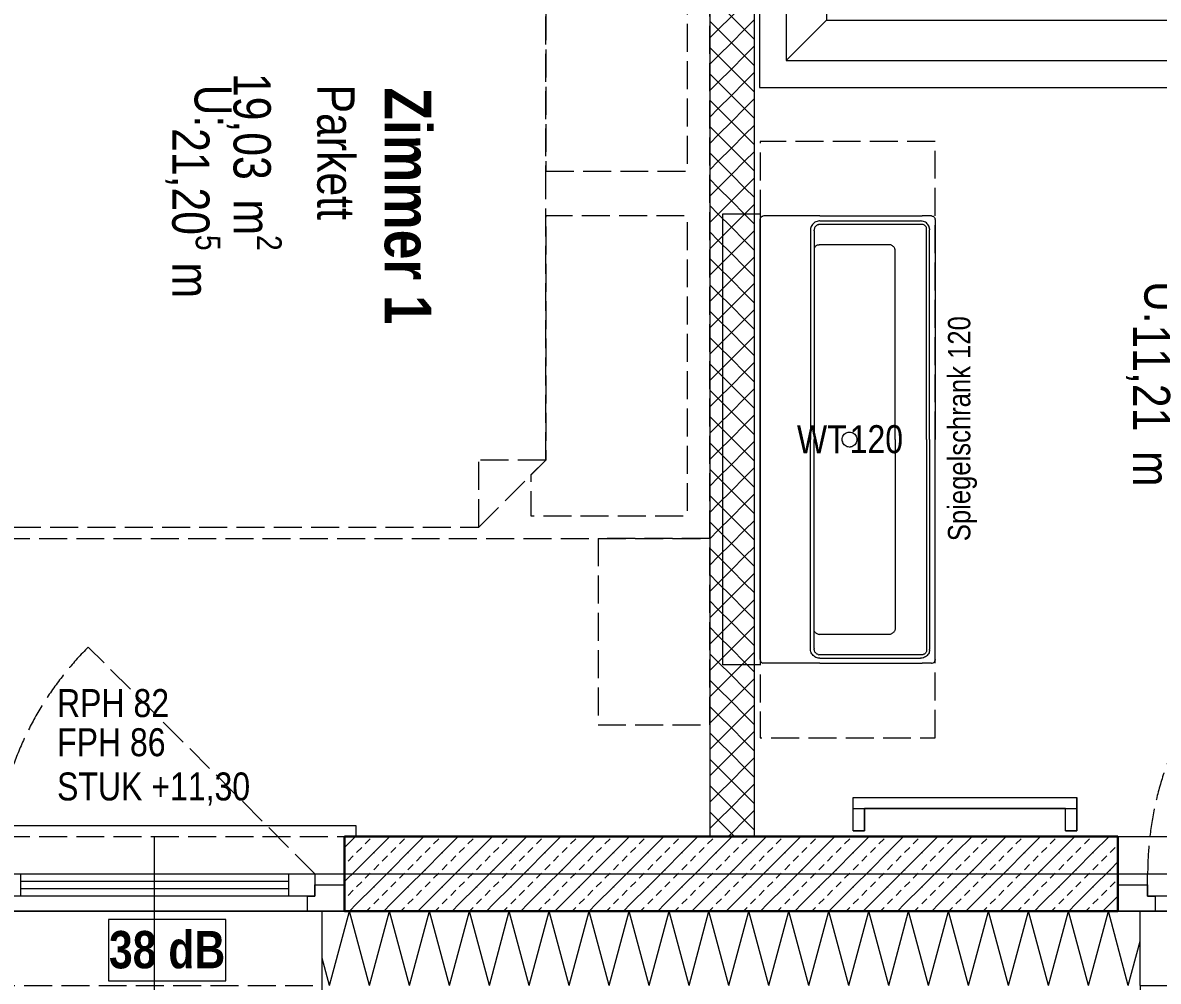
# Model space of a CAD drawing. Header units: metres. Extents: x -19025 to 34897, y -14024 to 26069.
# Drawn here: x 14432 to 17480, y -3861 to -1290 of the extents above; entities that cross this region are included whole.
import ezdxf
from ezdxf.enums import TextEntityAlignment as Align

# ---------------------------------------------------------------- set-up
doc = ezdxf.new("R2010")
doc.units = ezdxf.units.M
doc.header["$MEASUREMENT"] = 0
doc.linetypes.add('Strichlinie eng', pattern=[0.1, 0.075, -0.025])
for name, color, linetype in [('110 Wand Aussen', 7, 'Continuous'), ('11__100 Achsraster', 7, 'Continuous'), ('130 Wand Innen nichttragend', 7, 'Continuous'), ('220 Bodenaufbau', 7, 'Continuous'), ('510 Moeblierung', 7, 'Continuous'), ('540 Sanitaer Text', 7, 'Continuous'), ('540 Sanitaereinrichtung', 7, 'Continuous'), ('810 Raumstempel', 7, 'Continuous'), ('930 Beschriftung Allgemein', 7, 'Continuous'), ('936 Beschriftung PP Schallschutz', 7, 'Continuous')]:
    doc.layers.add(name, color=color, linetype=linetype)
doc.styles.add('ERSTELLTER_STIL_1', font='ARIALN.TTF')
doc.styles.add('ERSTELLTER_STIL_2', font='ARIALNB.TTF')
doc.styles.add('ERSTELLTER_STIL_4', font='arialbd.ttf')
doc.linetypes.add('Grenze Bezirk', pattern='A,0,[2,22HAUS116_412 STG1 _ 2.DG_IndexB_2026-08-161.Shx,S=0.001587,R=0,X=0,Y=0],-0.25,0', length=0.25)

# ---------------------------------------------------------------- blocks, each defined once
blk = doc.blocks.new('Zimmer 1_023_10_1', base_point=(13.1481, 2.2508))
at = {"layer": '810 Raumstempel', "color": 7, "lineweight": 13, "char_height": 0.1, "attachment_point": 1, "rotation": 270, "style": 'ERSTELLTER_STIL_1'}
for s, insert in [('\\A1;{\\pql;\\pt0,0.05;\\fArial Narrow|b0|i0|c0|p0;\\W1.000000;19,03\\fArial Narrow|b0|i0|c0|p0;\\W1.000000;\\A1{\\H.66x;\\S^  ;}\\fArial Narrow|b0|i0|c0|p0;\\W1.000000; m\\fArial Narrow|b0|i0|c0|p0;\\W1.000000;\\A1{\\H.66x;\\S2^  ;}}', (13.376, 2.8787)), ('\\A1;{\\pql;\\pt0,0.05;\\fArial Narrow|b0|i0|c0|p0;\\W1.000000;21,20\\fArial Narrow|b0|i0|c0|p0;\\W1.000000;\\A1{\\H.66x;\\S5^  ;}\\fArial Narrow|b0|i0|c0|p0;\\W1.000000; m\\fArial Narrow|b0|i0|c0|p0;\\W1.000000;\\A1{\\H.66x;\\S^  ;}}', (13.2113, 2.7307))]:
    blk.add_mtext(s, dxfattribs=dict(at, insert=insert))
at = {"layer": '810 Raumstempel', "color": 7, "lineweight": 13}
for tag, height, style, p in [('DUMMY_892', 0.1, 'ERSTELLTER_STIL_1', (13.4069, 2.8787)), ('DUMMY_891', 0.1, 'ERSTELLTER_STIL_1', (13.5716, 2.8787)), ('perimeterCode', 0.1, 'ERSTELLTER_STIL_1', (13.2422, 2.8474)), ('stFloorCovering', 0.1, 'ERSTELLTER_STIL_1', (13.5716, 2.8474)), ('ROOM_NAME', 0.125, 'ERSTELLTER_STIL_2', (13.7775, 2.84)), ('DUMMY_890', 0.125, 'ERSTELLTER_STIL_2', (13.7775, 2.2353))]:
    blk.add_attdef(tag, text='', height=height, rotation=270, dxfattribs=dict(at, style=style)).set_placement(p, align=Align.TOP_LEFT)
blk = doc.blocks.new('Bad 2_022_12_1', base_point=(16.1512, 2.2388))
at = {"layer": '810 Raumstempel', "color": 7, "lineweight": 13, "char_height": 0.1, "attachment_point": 1, "rotation": 270, "style": 'ERSTELLTER_STIL_1'}
for s, insert in [('\\A1;{\\pql;\\pt0,0.05;\\fArial Narrow|b0|i0|c0|p0;\\W1.000000;7,85\\fArial Narrow|b0|i0|c0|p0;\\W1.000000;\\A1{\\H.66x;\\S^  ;}\\fArial Narrow|b0|i0|c0|p0;\\W1.000000; m\\fArial Narrow|b0|i0|c0|p0;\\W1.000000;\\A1{\\H.66x;\\S2^  ;}}', (15.925, 2.3517)), ('\\A1;{\\pql;\\pt0,0.05;\\fArial Narrow|b0|i0|c0|p0;\\W1.000000;11,21\\fArial Narrow|b0|i0|c0|p0;\\W1.000000;\\A1{\\H.66x;\\S^  ;}\\fArial Narrow|b0|i0|c0|p0;\\W1.000000; m\\fArial Narrow|b0|i0|c0|p0;\\W1.000000;\\A1{\\H.66x;\\S^  ;}}', (15.7603, 2.2038))]:
    blk.add_mtext(s, dxfattribs=dict(at, insert=insert))
at = {"layer": '810 Raumstempel', "color": 7, "lineweight": 13}
for tag, height, style, p in [('DUMMY_892', 0.1, 'ERSTELLTER_STIL_1', (15.9559, 2.3517)), ('stFloorCovering', 0.1, 'ERSTELLTER_STIL_1', (16.1206, 2.3204)), ('DUMMY_891', 0.1, 'ERSTELLTER_STIL_1', (16.1206, 2.3517)), ('perimeterCode', 0.1, 'ERSTELLTER_STIL_1', (15.7912, 2.3204)), ('ROOM_NAME', 0.125, 'ERSTELLTER_STIL_2', (16.3265, 2.313)), ('DUMMY_890', 0.125, 'ERSTELLTER_STIL_2', (16.3265, 1.9577))]:
    blk.add_attdef(tag, text='', height=height, rotation=270, dxfattribs=dict(at, style=style)).set_placement(p, align=Align.TOP_LEFT)
blk = doc.blocks.new('Decke_2_1', base_point=(11.4309, 4.6878))
at = {"layer": '220 Bodenaufbau', "color": 7, "linetype": 'Continuous', "lineweight": 13, "flags": 128}
blk.add_lwpolyline([(14.36, 14.251), (14.36, 6.5391), (11.4309, 6.5391), (11.4309, 4.6878), (11.4309, 0.63), (23.5009, 0.63), (23.501, 3.8755), (23.4166, 3.8755), (23.4166, 12.8428), (23.4166, 13.3904), (21.7196, 13.391), (21.72, 13.026), (19.551, 13.0252), (19.551, 14.231)], dxfattribs=at)
blk = doc.blocks.new('Doppelbett 06 27[100]_1', base_point=(14.525, 2.555))
at = {"layer": '510 Moeblierung', "color": 253, "linetype": 'Strichlinie eng', "lineweight": 9, "true_color": 0x9f9f9f}
for p, q in [((14.525, 1.63), (14.525, 3.48)), ((14.085, 2.555), (14.085, 3.27)), ((14.085, 1.84), (14.085, 2.555)), ((13.905, 1.66), (14.085, 1.84)), ((13.905, 1.66), (13.905, 1.84)), ((14.085, 1.84), (13.905, 1.84)), ((12.455, 1.66), (13.905, 1.66)), ((12.425, 1.63), (14.525, 1.63)), ((14.225, 1.63), (14.225, 1.13)), ((14.525, 1.63), (14.225, 1.63)), ((14.525, 1.13), (14.525, 1.63)), ((14.225, 1.13), (14.525, 1.13))]:
    blk.add_line(p, q, dxfattribs=at)
at = {"layer": '510 Moeblierung', "color": 253, "linetype": 'Strichlinie eng', "lineweight": 9, "true_color": 0x9f9f9f, "flags": 128}
for points in [[(14.085, 2.615), (14.465, 2.615), (14.465, 3.42), (14.045, 3.42), (14.045, 3.31), (14.085, 3.27)], [(14.085, 1.84), (14.045, 1.8), (14.045, 1.69), (14.465, 1.69), (14.465, 2.495), (14.085, 2.495)]]:
    blk.add_lwpolyline(points, close=True, dxfattribs=at)
blk = doc.blocks.new('*X217')
at = {"layer": '110 Wand Aussen', "color": 7, "linetype": 'Continuous', "lineweight": 5}
for p, q in [((13.5046, 0.43), (13.5582, 0.63)), ((13.6118, 0.43), (13.5582, 0.63)), ((13.6118, 0.43), (13.6654, 0.63)), ((13.719, 0.43), (13.6654, 0.63)), ((13.719, 0.43), (13.7726, 0.63)), ((13.8262, 0.43), (13.7726, 0.63)), ((13.8262, 0.43), (13.8798, 0.63)), ((13.9334, 0.43), (13.8798, 0.63)), ((13.9334, 0.43), (13.9869, 0.63)), ((14.0405, 0.43), (13.9869, 0.63)), ((14.0405, 0.43), (14.0941, 0.63)), ((14.1477, 0.43), (14.0941, 0.63)), ((14.1477, 0.43), (14.2013, 0.63)), ((14.2549, 0.43), (14.2013, 0.63)), ((14.2549, 0.43), (14.3085, 0.63)), ((14.3621, 0.43), (14.3085, 0.63)), ((14.3621, 0.43), (14.4157, 0.63)), ((14.4693, 0.43), (14.4157, 0.63)), ((14.4693, 0.43), (14.5228, 0.63)), ((14.5764, 0.43), (14.5228, 0.63)), ((14.5764, 0.43), (14.63, 0.63)), ((14.6836, 0.43), (14.63, 0.63)), ((14.6836, 0.43), (14.7372, 0.63)), ((14.7908, 0.43), (14.7372, 0.63)), ((14.7908, 0.43), (14.8444, 0.63)), ((14.898, 0.43), (14.8444, 0.63)), ((14.898, 0.43), (14.9516, 0.63)), ((15.0052, 0.43), (14.9516, 0.63)), ((15.0052, 0.43), (15.0587, 0.63)), ((15.1123, 0.43), (15.0587, 0.63)), ((15.1123, 0.43), (15.1659, 0.63)), ((15.2195, 0.43), (15.1659, 0.63)), ((15.2195, 0.43), (15.2731, 0.63)), ((15.3267, 0.43), (15.2731, 0.63)), ((15.3267, 0.43), (15.3803, 0.63)), ((15.4339, 0.43), (15.3803, 0.63)), ((15.4339, 0.43), (15.4875, 0.63)), ((15.5411, 0.43), (15.4875, 0.63)), ((15.5411, 0.43), (15.5946, 0.63)), ((15.6482, 0.43), (15.5946, 0.63)), ((15.6482, 0.43), (15.6801, 0.5489)), ((13.5046, 0.43), (13.485, 0.5033))]:
    blk.add_line(p, q, dxfattribs=at)
blk = doc.blocks.new('Kombi-Fenster 1-Fl 27')
at = {"layer": '110 Wand Aussen', "color": 7, "linetype": 'Strichlinie eng', "lineweight": 13}
for p, q in [((0.43, 0.03), (-0.1781, 0.6381)), ((-0.51, 0.13), (0.51, 0.13)), ((-0.45, -0.27), (0.45, -0.27))]:
    blk.add_line(p, q, dxfattribs=at)
at = {"layer": '110 Wand Aussen', "color": 7, "linetype": 'Continuous', "lineweight": 13}
for p, q in [((-0.54, 0.13), (0.54, 0.13)), ((-0.51, 0), (-0.43, 0)), ((-0.43, -0.03), (-0.43, 0.03)), ((-0.43, 0.03), (-0.36, 0.03)), ((-0.43, 0), (-0.43, -0.03)), ((-0.36, 0.03), (0.36, 0.03)), ((-0.36, 0.03), (-0.36, -0.03)), ((-0.36, 0.01), (0.36, 0.01)), ((0.36, -0.03), (0.36, 0.03)), ((0.36, 0.03), (0.43, 0.03)), ((0.43, 0.03), (0.43, -0.03)), ((0.43, -0.03), (0.43, 0)), ((0.43, 0), (0.51, 0)), ((-0.43, -0.03), (-0.41, -0.03)), ((-0.36, -0.03), (-0.43, -0.03)), ((-0.41, -0.03), (-0.41, -0.07)), ((0.36, -0.01), (-0.36, -0.01)), ((0.36, -0.03), (-0.36, -0.03)), ((0.43, -0.03), (0.36, -0.03)), ((0.41, -0.07), (0.41, -0.03)), ((0.41, -0.03), (0.43, -0.03)), ((-0.41, -0.07), (-0.51, -0.07)), ((-0.45, -0.07), (-0.51, -0.07)), ((-0.45, -0.07), (-0.51, -0.07)), ((-0.45, -0.27), (-0.45, -0.07)), ((0.41, -0.07), (-0.41, -0.07)), ((0.51, -0.07), (0.41, -0.07)), ((0.45, -0.07), (0.51, -0.07)), ((0.45, -0.07), (0.51, -0.07)), ((0.45, -0.27), (0.45, -0.07)), ((-0.45, -0.27), (-0.45, -0.3)), ((0.45, -0.3), (0.45, -0.27)), ((-0.45, -0.3), (0.45, -0.3))]:
    blk.add_line(p, q, dxfattribs=at)
at = {"layer": '110 Wand Aussen', "color": 7, "linetype": 'Continuous', "lineweight": 30}
for p, q in [((-0.51, 0.13), (-0.54, 0.13)), ((-0.51, 0), (-0.51, 0.13)), ((0.51, 0), (0.51, 0.13)), ((0.51, 0.13), (0.54, 0.13)), ((-0.51, -0.07), (-0.51, 0)), ((-0.51, -0.07), (-0.51, 0)), ((0.51, -0.07), (0.51, 0)), ((0.51, -0.07), (0.51, 0))]:
    blk.add_line(p, q, dxfattribs=at)
at = {"layer": '110 Wand Aussen', "color": 7, "linetype": 'Strichlinie eng', "lineweight": 13}
blk.add_arc((0.43, 0.03), 0.86, 135, 180, dxfattribs=at)
at = {"layer": '110 Wand Aussen', "color": 7, "linetype": 'Continuous', "lineweight": 13}
for p in [(-0.54, 0.13), (0.54, 0.13)]:
    blk.add_point(p, dxfattribs=at)
blk = doc.blocks.new('Kombi-Fenster 1-Fl 27_2')
at = {"layer": '110 Wand Aussen', "color": 7, "linetype": 'Strichlinie eng', "lineweight": 13}
for p, q in [((0.43, 0.03), (-0.1781, 0.6381)), ((-0.51, 0.13), (0.51, 0.13)), ((-0.45, -0.27), (0.45, -0.27))]:
    blk.add_line(p, q, dxfattribs=at)
at = {"layer": '110 Wand Aussen', "color": 7, "linetype": 'Continuous', "lineweight": 13}
for p, q in [((-0.54, 0.13), (-0.54, 0.16)), ((-0.54, 0.16), (0.54, 0.16)), ((0.54, 0.16), (0.54, 0.13)), ((-0.51, 0), (-0.43, 0)), ((-0.43, -0.03), (-0.43, 0.03)), ((-0.43, 0.03), (-0.36, 0.03)), ((-0.43, 0), (-0.43, -0.03)), ((-0.36, 0.03), (0.36, 0.03)), ((-0.36, 0.03), (-0.36, -0.03)), ((-0.36, 0.01), (0.36, 0.01)), ((0.36, -0.03), (0.36, 0.03)), ((0.36, 0.03), (0.43, 0.03)), ((0.43, 0.03), (0.43, -0.03)), ((0.43, -0.03), (0.43, 0)), ((0.43, 0), (0.51, 0)), ((-0.43, -0.03), (-0.41, -0.03)), ((-0.36, -0.03), (-0.43, -0.03)), ((-0.41, -0.03), (-0.41, -0.07)), ((0.36, -0.01), (-0.36, -0.01)), ((0.36, -0.03), (-0.36, -0.03)), ((0.43, -0.03), (0.36, -0.03)), ((0.41, -0.07), (0.41, -0.03)), ((0.41, -0.03), (0.43, -0.03)), ((-0.41, -0.07), (-0.51, -0.07)), ((-0.45, -0.07), (-0.51, -0.07)), ((-0.45, -0.07), (-0.51, -0.07)), ((-0.45, -0.27), (-0.45, -0.07)), ((0.41, -0.07), (-0.41, -0.07)), ((0.51, -0.07), (0.41, -0.07)), ((0.45, -0.07), (0.51, -0.07)), ((0.45, -0.07), (0.51, -0.07)), ((0.45, -0.27), (0.45, -0.07)), ((-0.45, -0.27), (-0.45, -0.3)), ((0.45, -0.3), (0.45, -0.27)), ((-0.45, -0.3), (0.45, -0.3))]:
    blk.add_line(p, q, dxfattribs=at)
at = {"layer": '110 Wand Aussen', "color": 7, "linetype": 'Continuous', "lineweight": 30}
for p, q in [((-0.51, 0.13), (-0.54, 0.13)), ((-0.51, 0), (-0.51, 0.13)), ((0.51, 0), (0.51, 0.13)), ((0.51, 0.13), (0.54, 0.13)), ((-0.51, -0.07), (-0.51, 0)), ((-0.51, -0.07), (-0.51, 0)), ((0.51, -0.07), (0.51, 0)), ((0.51, -0.07), (0.51, 0))]:
    blk.add_line(p, q, dxfattribs=at)
at = {"layer": '110 Wand Aussen', "color": 7, "linetype": 'Strichlinie eng', "lineweight": 13}
blk.add_arc((0.43, 0.03), 0.86, 135, 180, dxfattribs=at)
blk = doc.blocks.new('F Marker 21_4')
at = {"layer": '110 Wand Aussen', "color": 7, "linetype": 'Continuous', "lineweight": 13}
blk.add_line((0, -0.95), (0, 0), dxfattribs=at)
at = {"layer": '110 Wand Aussen', "color": 7, "lineweight": 13, "style": 'ERSTELLTER_STIL_1'}
for tag, rotation, p in [('AC_SillPrefix', 360, (-0.2618, 0.298)), ('AC_SillPrefix_FPH', 360, (-0.2618, 0.193)), ('AC_SillPrefix_STUK', 360, (-0.2618, 0.0743)), ('gs_width_select_pref_50_1', 270, (-0.13, -0.577)), ('gs_width_select_pref_50_0', 270, (0.0029, -0.577))]:
    blk.add_attdef(tag, text='', height=0.075, rotation=rotation, dxfattribs=at).set_placement(p, align=Align.BOTTOM_LEFT)
blk = doc.blocks.new('Wand_9_1', base_point=(11.16, 0.43))
at = {"layer": '110 Wand Aussen', "linetype": 'Continuous', "lineweight": 0, "true_color": 0x000000}
h = blk.add_hatch(dxfattribs=at)
h.set_pattern_fill('BETON__BEWEHRT_SN46_0001', color=18, style=0, pattern_type=2)
h.set_pattern_definition([(45, (0, 0), (-0.04596194, 0.04596194), [0.0195, -0.013]), (45, (-0.02298, 0.02298), (-0.04596194, 0.04596194), [0.065, 0])])
h.paths.add_polyline_path([(15.6201, 0.83), (13.545, 0.83), (13.545, 0.7), (13.545, 0.63), (15.6201, 0.63), (15.6201, 0.7)])
at = {"layer": '110 Wand Aussen', "color": 7, "linetype": 'Continuous', "lineweight": 30}
for p, q in [((13.545, 0.83), (13.575, 0.83)), ((13.545, 0.7), (13.545, 0.83)), ((15.6201, 0.83), (15.5901, 0.83)), ((15.6201, 0.7), (15.6201, 0.83)), ((13.545, 0.63), (13.545, 0.7)), ((15.6201, 0.63), (15.6201, 0.7)), ((13.545, 0.63), (15.6201, 0.63))]:
    blk.add_line(p, q, dxfattribs=at)
at = {"layer": '110 Wand Aussen', "color": 7, "linetype": 'Continuous', "lineweight": 13}
for p, q in [((13.485, 0.43), (13.485, 0.63)), ((13.485, 0.63), (13.545, 0.63)), ((15.6801, 0.63), (15.6201, 0.63)), ((15.6801, 0.43), (15.6801, 0.63))]:
    blk.add_line(p, q, dxfattribs=at)
at = {"layer": '110 Wand Aussen', "color": 7, "linetype": 'Continuous', "lineweight": 30, "flags": 128}
blk.add_lwpolyline([(15.6201, 0.83), (13.545, 0.83)], dxfattribs=at)
at = {"layer": '110 Wand Aussen', "color": 7, "linetype": 'Continuous', "lineweight": 13}
for name, p in [('Kombi-Fenster 1-Fl 27_2', (13.035, 0.7)), ('Kombi-Fenster 1-Fl 27', (16.1301, 0.7))]:
    blk.add_blockref(name, p, dxfattribs=at)
at = {"layer": '110 Wand Aussen', "color": 7, "lineweight": 13}
ref = blk.add_blockref('F Marker 21_4', (13.035, 0.83), dxfattribs=at)
ref.add_attrib('gs_width_select_pref_50', 'AL90', dxfattribs={"color": 7, "lineweight": 13, "height": 0.075, "rotation": 270, "style": 'ERSTELLTER_STIL_1'}).set_placement((13.038, 0.253), align=Align.BOTTOM_LEFT)
ref.add_attrib('gs_width_select_pref_50_1', 'AL136', dxfattribs={"color": 7, "lineweight": 13, "height": 0.075, "rotation": 270, "style": 'ERSTELLTER_STIL_1'}).set_placement((12.905, 0.253), align=Align.BOTTOM_LEFT)
ref.add_attrib('AC_SillPrefix', 'RPH 82', dxfattribs={"color": 7, "lineweight": 13, "height": 0.075, "rotation": 360, "style": 'ERSTELLTER_STIL_1'}).set_placement((12.7732, 1.128), align=Align.BOTTOM_LEFT)
ref.add_attrib('AC_SillPrefix_FPH', 'FPH 86', dxfattribs={"color": 7, "lineweight": 13, "height": 0.075, "rotation": 360, "style": 'ERSTELLTER_STIL_1'}).set_placement((12.7732, 1.023), align=Align.BOTTOM_LEFT)
ref.add_attrib('AC_SillPrefix_STUK', 'STUK +11,30', dxfattribs={"color": 7, "lineweight": 13, "height": 0.075, "rotation": 360, "style": 'ERSTELLTER_STIL_1'}).set_placement((12.7732, 0.9043), align=Align.BOTTOM_LEFT)
at = {"layer": '110 Wand Aussen', "color": 7, "lineweight": 30}
blk.add_blockref('*X217', (0, 0), dxfattribs=at)
blk = doc.blocks.new('Wand_94_1', base_point=(14.645, 3.895))
at = {"layer": '130 Wand Innen nichttragend', "linetype": 'Continuous', "lineweight": 13, "true_color": 0xa7a7a7}
h = blk.add_hatch(dxfattribs=at)
h.set_pattern_fill('GIPSKARTONWAND_0001', color=253, style=0, pattern_type=2)
h.set_pattern_definition([(135.00046, (0, 0), (0.03535505, 0.03535562), [0.05, 0]), (225.00046, (0, 0), (-0.03535562, 0.03535505), [0.05, 0])])
h.paths.add_polyline_path([(14.525, 3.79), (14.525, 0.83), (14.645, 0.83), (14.645, 3.79)])
at = {"layer": '130 Wand Innen nichttragend', "color": 7, "linetype": 'Continuous', "lineweight": 13, "flags": 128}
for points in [[(14.525, 3.895), (14.525, 0.83)], [(14.645, 0.83), (14.645, 3.79)], [(14.645, 0.83), (14.525, 0.83)]]:
    blk.add_lwpolyline(points, dxfattribs=at)
blk = doc.blocks.new('Anrichte 01 27[130]_1', base_point=(15.1299, 1.095))
at = {"layer": '510 Moeblierung', "color": 253, "linetype": 'Strichlinie eng', "lineweight": 9, "true_color": 0x9f9f9f, "flags": 128}
blk.add_lwpolyline([(15.1299, 1.095), (15.1299, 2.695), (14.6599, 2.695), (14.6599, 1.095)], close=True, dxfattribs=at)
blk = doc.blocks.new('Heizkörper 3 27_2')
at = {"layer": '540 Sanitaereinrichtung', "color": 7, "linetype": 'Continuous', "lineweight": 13}
for p, q in [((0, 0.09), (0, 0)), ((0, 0.09), (0.03, 0.09)), ((0.03, 0.09), (0.03, 0.03)), ((0.57, 0.09), (0.57, 0.03)), ((0.57, 0.09), (0.6, 0.09)), ((0.6, 0.09), (0.6, 0)), ((0, 0.03), (0.6, 0.03)), ((0, 0), (0.6, 0))]:
    blk.add_line(p, q, dxfattribs=at)
at = {"layer": '540 Sanitaereinrichtung', "color": 7, "linetype": 'Continuous', "lineweight": 13, "flags": 128}
blk.add_lwpolyline([(0, 0.09), (0, 0), (0.6, 0), (0.6, 0.09), (0.57, 0.09), (0.57, 0.03), (0.03, 0.03), (0.03, 0.09)], close=True, dxfattribs=at)
blk = doc.blocks.new('Villeroy_Boch-Memento_Washbasin-3D_4')
at = {"layer": '540 Sanitaereinrichtung', "color": 7, "linetype": 'Continuous', "lineweight": 13}
for p, q in [((-0.0004, 1.1889), (-0.0002, 1.1912)), ((-0.0004, 1.1889), (-0.0004, 0.5989)), ((-0.0003, 0.5989), (-0.0004, 1.1889)), ((-0.0002, 1.1912), (0.0006, 1.1933)), ((0.0006, 1.1933), (0.0018, 1.1952)), ((0.0018, 1.1952), (0.0033, 1.1968)), ((0.0033, 1.1968), (0.0052, 1.1979)), ((0.0052, 1.1979), (0.0074, 1.1987)), ((0.0096, 1.1989), (0.0074, 1.1987)), ((0.1596, 1.1989), (0.0096, 1.1989)), ((0.1596, 1.1989), (0.4346, 1.1989)), ((0.4596, 1.1989), (0.4346, 1.1989)), ((0.4596, 1.1989), (0.4618, 1.1987)), ((0.4618, 1.1987), (0.4639, 1.1979)), ((0.4639, 1.1979), (0.4658, 1.1968)), ((0.4658, 1.1968), (0.4674, 1.1952)), ((0.4674, 1.1952), (0.4686, 1.1933)), ((0.4686, 1.1933), (0.4693, 1.1912)), ((0.4696, 1.1889), (0.4693, 1.1912)), ((0.4696, 1.1889), (0.4696, 1.1639)), ((0.1347, 1.1623), (0.1346, 1.1593)), ((0.1346, 1.1593), (0.1346, 0.5989)), ((0.1352, 1.1653), (0.1347, 1.1623)), ((0.1361, 1.1682), (0.1352, 1.1653)), ((0.1372, 1.1709), (0.1361, 1.1682)), ((0.1386, 1.1735), (0.1372, 1.1709)), ((0.1403, 1.1759), (0.1386, 1.1735)), ((0.1423, 1.1781), (0.1403, 1.1759)), ((0.1445, 1.1801), (0.1423, 1.1781)), ((0.147, 1.1818), (0.1445, 1.1801)), ((0.1446, 1.1593), (0.1447, 1.1612)), ((0.1446, 1.1593), (0.1446, 0.5989)), ((0.145, 1.1631), (0.1447, 1.1612)), ((0.1454, 1.1649), (0.145, 1.1631)), ((0.1461, 1.1667), (0.1454, 1.1649)), ((0.1469, 1.1684), (0.1461, 1.1667)), ((0.1478, 1.1699), (0.1469, 1.1684)), ((0.1497, 1.1832), (0.147, 1.1818)), ((0.149, 1.1714), (0.1478, 1.1699)), ((0.1503, 1.1727), (0.149, 1.1714)), ((0.1525, 1.1843), (0.1497, 1.1832)), ((0.1514, 1.1736), (0.1503, 1.1727)), ((0.1526, 1.1743), (0.1514, 1.1736)), ((0.156, 1.1851), (0.1525, 1.1843)), ((0.1539, 1.175), (0.1526, 1.1743)), ((0.1552, 1.1755), (0.1539, 1.175)), ((0.1552, 1.1755), (0.1573, 1.1761)), ((0.1595, 1.1853), (0.156, 1.1851)), ((0.1596, 1.1763), (0.1573, 1.1761)), ((0.1596, 1.1853), (0.1595, 1.1853)), ((0.1596, 1.1853), (0.4306, 1.1853)), ((0.4306, 1.1763), (0.1596, 1.1763)), ((0.4326, 1.1853), (0.4306, 1.1853)), ((0.4333, 1.1764), (0.4306, 1.1763)), ((0.4346, 1.185), (0.4326, 1.1853)), ((0.4343, 1.1764), (0.4333, 1.1764)), ((0.4361, 1.1761), (0.4343, 1.1764)), ((0.4379, 1.1843), (0.4346, 1.185)), ((0.4378, 1.1757), (0.4361, 1.1761)), ((0.4392, 1.1751), (0.4378, 1.1757)), ((0.4411, 1.1831), (0.4379, 1.1843)), ((0.4405, 1.1744), (0.4392, 1.1751)), ((0.4417, 1.1736), (0.4405, 1.1744)), ((0.4438, 1.1817), (0.4411, 1.1831)), ((0.4428, 1.1727), (0.4417, 1.1736)), ((0.4438, 1.1716), (0.4428, 1.1727)), ((0.4462, 1.1801), (0.4438, 1.1817)), ((0.4446, 1.1705), (0.4438, 1.1716)), ((0.4454, 1.1692), (0.4446, 1.1705)), ((0.4459, 1.1679), (0.4454, 1.1692)), ((0.4463, 1.1665), (0.4459, 1.1679)), ((0.4484, 1.1781), (0.4462, 1.1801)), ((0.4466, 1.165), (0.4463, 1.1665)), ((0.4467, 1.1633), (0.4466, 1.165)), ((0.4466, 1.1619), (0.4467, 1.1633)), ((0.4466, 0.5989), (0.4466, 1.1619)), ((0.4502, 1.1759), (0.4484, 1.1781)), ((0.4518, 1.1734), (0.4502, 1.1759)), ((0.4531, 1.1708), (0.4518, 1.1734)), ((0.4539, 1.1686), (0.4531, 1.1708)), ((0.4544, 1.1663), (0.4539, 1.1686)), ((0.4547, 1.1639), (0.4544, 1.1663)), ((0.4547, 1.1639), (0.4548, 1.1619)), ((0.4548, 0.5989), (0.4548, 1.1619)), ((0.4696, 1.1639), (0.4696, 0.5989)), ((0.1447, 1.1098), (0.1446, 1.1086)), ((0.1449, 1.1111), (0.1447, 1.1098)), ((0.1452, 1.1123), (0.1449, 1.1111)), ((0.1458, 1.1135), (0.1452, 1.1123)), ((0.1466, 1.115), (0.1458, 1.1135)), ((0.1476, 1.1163), (0.1466, 1.115)), ((0.1488, 1.1175), (0.1476, 1.1163)), ((0.1501, 1.1186), (0.1488, 1.1175)), ((0.1515, 1.1195), (0.1501, 1.1186)), ((0.1529, 1.1202), (0.1515, 1.1195)), ((0.1544, 1.1208), (0.1529, 1.1202)), ((0.156, 1.1212), (0.1544, 1.1208)), ((0.156, 1.1212), (0.1578, 1.1215)), ((0.1596, 1.1216), (0.1578, 1.1215)), ((0.3486, 1.1216), (0.1596, 1.1216)), ((0.3505, 1.1211), (0.3486, 1.1216)), ((0.3524, 1.1203), (0.3505, 1.1211)), ((0.3537, 1.1196), (0.3524, 1.1203)), ((0.3549, 1.1188), (0.3537, 1.1196)), ((0.3561, 1.1179), (0.3549, 1.1188)), ((0.3572, 1.1168), (0.3561, 1.1179)), ((0.3583, 1.1156), (0.3572, 1.1168)), ((0.3593, 1.1143), (0.3583, 1.1156)), ((0.3602, 1.1129), (0.3593, 1.1143)), ((0.3609, 1.1115), (0.3602, 1.1129)), ((0.3615, 1.1102), (0.3609, 1.1115)), ((0.362, 1.1088), (0.3615, 1.1102)), ((0.3623, 1.1074), (0.362, 1.1088)), ((0.3625, 1.1061), (0.3623, 1.1074)), ((0.3626, 1.1059), (0.3625, 1.1061)), ((0.3626, 0.5989), (0.3626, 1.1059)), ((0.2234, 0.6107), (0.2218, 0.608)), ((0.2254, 0.6131), (0.2234, 0.6107)), ((0.2278, 0.6151), (0.2254, 0.6131)), ((0.2305, 0.6168), (0.2278, 0.6151)), ((0.2334, 0.618), (0.2305, 0.6168)), ((0.2365, 0.6187), (0.2334, 0.618)), ((0.2396, 0.6189), (0.2365, 0.6187)), ((0.2396, 0.6189), (0.2427, 0.6187)), ((0.2458, 0.618), (0.2427, 0.6187)), ((0.2487, 0.6168), (0.2458, 0.618)), ((0.2513, 0.6151), (0.2487, 0.6168)), ((0.2537, 0.6131), (0.2513, 0.6151)), ((0.2558, 0.6107), (0.2537, 0.6131)), ((0.2574, 0.608), (0.2558, 0.6107)), ((-0.0004, 0.0089), (-0.0004, 0.5989)), ((-0.0003, 0.5989), (-0.0004, 0.0089)), ((0.1346, 0.0385), (0.1346, 0.5989)), ((0.1446, 0.0385), (0.1446, 0.5989)), ((0.2198, 0.6021), (0.2196, 0.5989)), ((0.2196, 0.5989), (0.2198, 0.5958)), ((0.2198, 0.6021), (0.2206, 0.6051)), ((0.2198, 0.5958), (0.2206, 0.5928)), ((0.2218, 0.608), (0.2206, 0.6051)), ((0.2206, 0.5928), (0.2218, 0.5899)), ((0.2218, 0.5899), (0.2234, 0.5872)), ((0.2234, 0.5872), (0.2254, 0.5848)), ((0.2254, 0.5848), (0.2278, 0.5828)), ((0.2278, 0.5828), (0.2305, 0.5811)), ((0.2305, 0.5811), (0.2334, 0.5799)), ((0.2334, 0.5799), (0.2365, 0.5792)), ((0.2365, 0.5792), (0.2396, 0.5789)), ((0.2396, 0.5789), (0.2427, 0.5792)), ((0.2427, 0.5792), (0.2458, 0.5799)), ((0.2458, 0.5799), (0.2487, 0.5811)), ((0.2487, 0.5811), (0.2513, 0.5828)), ((0.2513, 0.5828), (0.2537, 0.5848)), ((0.2537, 0.5848), (0.2558, 0.5872)), ((0.2558, 0.5872), (0.2574, 0.5899)), ((0.2586, 0.6051), (0.2574, 0.608)), ((0.2574, 0.5899), (0.2586, 0.5928)), ((0.2593, 0.6021), (0.2586, 0.6051)), ((0.2586, 0.5928), (0.2593, 0.5958)), ((0.2596, 0.5989), (0.2593, 0.6021)), ((0.2593, 0.5958), (0.2596, 0.5989)), ((0.3626, 0.5989), (0.3626, 0.0919)), ((0.4466, 0.5989), (0.4466, 0.0359)), ((0.4548, 0.5989), (0.4548, 0.0359)), ((0.4696, 0.0339), (0.4696, 0.5989)), ((0.3625, 0.0918), (0.3623, 0.0904)), ((0.3626, 0.0919), (0.3625, 0.0918)), ((0.1447, 0.088), (0.1446, 0.0893)), ((0.1449, 0.0868), (0.1447, 0.088)), ((0.1452, 0.0855), (0.1449, 0.0868)), ((0.1458, 0.0843), (0.1452, 0.0855)), ((0.1466, 0.0829), (0.1458, 0.0843)), ((0.1476, 0.0816), (0.1466, 0.0829)), ((0.1488, 0.0803), (0.1476, 0.0816)), ((0.1501, 0.0792), (0.1488, 0.0803)), ((0.1515, 0.0784), (0.1501, 0.0792)), ((0.1529, 0.0776), (0.1515, 0.0784)), ((0.1544, 0.0771), (0.1529, 0.0776)), ((0.156, 0.0766), (0.1544, 0.0771)), ((0.156, 0.0766), (0.1578, 0.0764)), ((0.1596, 0.0763), (0.1578, 0.0764)), ((0.3486, 0.0763), (0.1596, 0.0763)), ((0.3505, 0.0768), (0.3486, 0.0763)), ((0.3524, 0.0776), (0.3505, 0.0768)), ((0.3537, 0.0783), (0.3524, 0.0776)), ((0.3549, 0.0791), (0.3537, 0.0783)), ((0.3561, 0.08), (0.3549, 0.0791)), ((0.3572, 0.081), (0.3561, 0.08)), ((0.3583, 0.0822), (0.3572, 0.081)), ((0.3593, 0.0835), (0.3583, 0.0822)), ((0.3602, 0.0849), (0.3593, 0.0835)), ((0.3609, 0.0864), (0.3602, 0.0849)), ((0.3615, 0.0877), (0.3609, 0.0864)), ((0.362, 0.0891), (0.3615, 0.0877)), ((0.3623, 0.0904), (0.362, 0.0891)), ((0.1347, 0.0355), (0.1346, 0.0385)), ((0.1352, 0.0326), (0.1347, 0.0355)), ((0.1361, 0.0297), (0.1352, 0.0326)), ((0.1446, 0.0385), (0.1447, 0.0367)), ((0.145, 0.0348), (0.1447, 0.0367)), ((0.1454, 0.0329), (0.145, 0.0348)), ((0.1461, 0.0312), (0.1454, 0.0329)), ((0.1469, 0.0295), (0.1461, 0.0312)), ((0.4463, 0.0314), (0.4459, 0.03)), ((0.4466, 0.0329), (0.4463, 0.0314)), ((0.4466, 0.0359), (0.4467, 0.0346)), ((0.4467, 0.0346), (0.4466, 0.0329)), ((0.4544, 0.0316), (0.4539, 0.0293)), ((0.4547, 0.0339), (0.4544, 0.0316)), ((0.4547, 0.0339), (0.4548, 0.0359)), ((0.4696, 0.0089), (0.4696, 0.0339)), ((-0.0004, 0.0089), (-0.0002, 0.0067)), ((-0.0002, 0.0067), (0.0006, 0.0046)), ((0.0006, 0.0046), (0.0018, 0.0027)), ((0.0018, 0.0027), (0.0033, 0.0011)), ((0.0033, 0.0011), (0.0052, -0.0001)), ((0.1372, 0.0269), (0.1361, 0.0297)), ((0.1386, 0.0243), (0.1372, 0.0269)), ((0.1403, 0.0219), (0.1386, 0.0243)), ((0.1423, 0.0198), (0.1403, 0.0219)), ((0.1445, 0.0178), (0.1423, 0.0198)), ((0.147, 0.0161), (0.1445, 0.0178)), ((0.1478, 0.0279), (0.1469, 0.0295)), ((0.1497, 0.0147), (0.147, 0.0161)), ((0.149, 0.0265), (0.1478, 0.0279)), ((0.1503, 0.0252), (0.149, 0.0265)), ((0.1525, 0.0136), (0.1497, 0.0147)), ((0.1514, 0.0243), (0.1503, 0.0252)), ((0.1526, 0.0235), (0.1514, 0.0243)), ((0.156, 0.0128), (0.1525, 0.0136)), ((0.1539, 0.0229), (0.1526, 0.0235)), ((0.1552, 0.0223), (0.1539, 0.0229)), ((0.1552, 0.0223), (0.1573, 0.0218)), ((0.1595, 0.0125), (0.156, 0.0128)), ((0.1596, 0.0216), (0.1573, 0.0218)), ((0.1596, 0.0125), (0.1595, 0.0125)), ((0.4306, 0.0216), (0.1596, 0.0216)), ((0.1596, 0.0125), (0.4306, 0.0125)), ((0.4333, 0.0215), (0.4306, 0.0216)), ((0.4326, 0.0126), (0.4306, 0.0125)), ((0.4346, 0.0128), (0.4326, 0.0126)), ((0.4343, 0.0215), (0.4333, 0.0215)), ((0.4361, 0.0218), (0.4343, 0.0215)), ((0.4379, 0.0136), (0.4346, 0.0128)), ((0.4378, 0.0222), (0.4361, 0.0218)), ((0.4392, 0.0227), (0.4378, 0.0222)), ((0.4411, 0.0147), (0.4379, 0.0136)), ((0.4405, 0.0234), (0.4392, 0.0227)), ((0.4417, 0.0242), (0.4405, 0.0234)), ((0.4438, 0.0161), (0.4411, 0.0147)), ((0.4428, 0.0252), (0.4417, 0.0242)), ((0.4438, 0.0262), (0.4428, 0.0252)), ((0.4446, 0.0274), (0.4438, 0.0262)), ((0.4462, 0.0178), (0.4438, 0.0161)), ((0.4454, 0.0286), (0.4446, 0.0274)), ((0.4459, 0.03), (0.4454, 0.0286)), ((0.4484, 0.0198), (0.4462, 0.0178)), ((0.4502, 0.022), (0.4484, 0.0198)), ((0.4518, 0.0244), (0.4502, 0.022)), ((0.4531, 0.0271), (0.4518, 0.0244)), ((0.4539, 0.0293), (0.4531, 0.0271)), ((0.4639, -0.0001), (0.4658, 0.0011)), ((0.4658, 0.0011), (0.4674, 0.0027)), ((0.4674, 0.0027), (0.4686, 0.0046)), ((0.4686, 0.0046), (0.4693, 0.0067)), ((0.4696, 0.0089), (0.4693, 0.0067)), ((0.0052, -0.0001), (0.0074, -0.0008)), ((0.0096, -0.0011), (0.0074, -0.0008)), ((0.1596, -0.0011), (0.0096, -0.0011)), ((0.1596, -0.0011), (0.4346, -0.0011)), ((0.4596, -0.0011), (0.4346, -0.0011)), ((0.4596, -0.0011), (0.4618, -0.0008)), ((0.4618, -0.0008), (0.4639, -0.0001))]:
    blk.add_line(p, q, dxfattribs=at)
blk = doc.blocks.new('Standard-Rastermarker_24')
at = {"layer": '11__100 Achsraster', "color": 8, "linetype": 'Grenze Bezirk', "lineweight": 5}
blk.add_line((1.0116, 0), (28.8867, 0), dxfattribs=at)
at = {"layer": '11__100 Achsraster', "color": 8, "lineweight": 5, "style": 'ERSTELLTER_STIL_4'}
blk.add_attdef('AC_MarkerText_1', text='', height=0.2, rotation=270, dxfattribs=at).set_placement((30.2941, -0.0457), align=Align.TOP_CENTER)
blk = doc.blocks.new('Freistehende Badewanne 27_3')
at = {"layer": '540 Sanitaereinrichtung', "color": 7, "linetype": 'Continuous', "lineweight": 13}
for p, q in [((1.728, 0.728), (0.072, 0.728)), ((0.072, 0.728), (0.072, 0.072)), ((0.072, 0.728), (0.18, 0.62)), ((1.728, 0.728), (1.62, 0.62)), ((1.728, 0.072), (1.728, 0.728)), ((1.62, 0.62), (0.18, 0.62)), ((0.18, 0.62), (0.18, 0.18)), ((1.62, 0.18), (1.62, 0.62)), ((0.072, 0.072), (0.18, 0.18)), ((0.18, 0.18), (1.62, 0.18)), ((1.728, 0.072), (1.62, 0.18)), ((0.072, 0.072), (1.728, 0.072))]:
    blk.add_line(p, q, dxfattribs=at)
at = {"layer": '540 Sanitaereinrichtung', "color": 7, "linetype": 'Continuous', "lineweight": 13, "flags": 128}
blk.add_lwpolyline([(0, 0), (1.8, 0), (1.8, 0.8), (0, 0.8)], close=True, dxfattribs=at)
at = {"layer": '540 Sanitaereinrichtung', "color": 7, "linetype": 'Continuous', "lineweight": 13}
blk.add_circle((0.9, 0.24), 0.025, dxfattribs=at)
blk = doc.blocks.new('Etikett_77_1', base_point=(14.8949, 1.895))
at = {"layer": '540 Sanitaer Text', "color": 7, "lineweight": 13, "insert": (14.9004, 1.9336), "char_height": 0.075, "attachment_point": 1, "style": 'ERSTELLTER_STIL_1'}
blk.add_mtext('\\A1;{\\pql;\\pt0,1;\\fArial Narrow|b0|i0|c0|p0;\\W1.000000;120\\fArial Narrow|b0|i0|c0|p0;\\W1.000000;\\A1{\\H.66x;\\S^  ;}\\fArial Narrow|b0|i0|c0|p0;\\W1.000000;\\fArial Narrow|b0|i0|c0|p0;\\W1.000000;\\A1{\\H.66x;\\S^  ;}\\fArial Narrow|b0|i0|c0|p0;\\W1.000000;\\fArial Narrow|b0|i0|c0|p0;\\W1.000000;\\fArial Narrow|b0|i0|c0|p0;\\W1.000000;\\fArial Narrow|b0|i0|c0|p0;\\W1.000000;\\fArial Narrow|b0|i0|c0|p0;\\W1.000000;\\fArial Narrow|b0|i0|c0|p0;\\W1.000000;\\fArial Narrow|b0|i0|c0|p0;\\W1.000000;\\A1{\\H.66x;\\S^  ;}\\fArial Narrow|b0|i0|c0|p0;\\W1.000000;\\fArial Narrow|b0|i0|c0|p0;\\W1.000000;\\A1{\\H.66x;\\S^  ;}\\fArial Narrow|b0|i0|c0|p0;\\W1.000000;\\fArial Narrow|b0|i0|c0|p0;\\W1.000000;\\fArial Narrow|b0|i0|c0|p0;\\W1.000000;\\fArial Narrow|b0|i0|c0|p0;\\W1.000000;\\fArial Narrow|b0|i0|c0|p0;\\W1.000000;\\fArial Narrow|b0|i0|c0|p0;\\W1.000000;\\fArial Narrow|b0|i0|c0|p0;\\W1.000000;\\A1{\\H.66x;\\S^  ;}\\fArial Narrow|b0|i0|c0|p0;\\W1.000000;\\fArial Narrow|b0|i0|c0|p0;\\W1.000000;\\A1{\\H.66x;\\S^  ;}\\fArial Narrow|b0|i0|c0|p0;\\W1.000000;\\fArial Narrow|b0|i0|c0|p0;\\W1.000000;\\fArial Narrow|b0|i0|c0|p0;\\W1.000000;\\fArial Narrow|b0|i0|c0|p0;\\W1.000000;\\fArial Narrow|b0|i0|c0|p0;\\W1.000000;\\fArial Narrow|b0|i0|c0|p0;\\W1.000000;\\fArial Narrow|b0|i0|c0|p0;\\W1.000000;\\A1{\\H.66x;\\S^  ;}\\fArial Narrow|b0|i0|c0|p0;\\W1.000000;\\fArial Narrow|b0|i0|c0|p0;\\W1.000000;\\A1{\\H.66x;\\S^  ;}\\fArial Narrow|b0|i0|c0|p0;\\W1.000000;\\fArial Narrow|b0|i0|c0|p0;\\W1.000000;\\fArial Narrow|b0|i0|c0|p0;\\W1.000000;\\fArial Narrow|b0|i0|c0|p0;\\W1.000000;\\fArial Narrow|b0|i0|c0|p0;\\W1.000000;\\fArial Narrow|b0|i0|c0|p0;\\W1.000000;\\fArial Narrow|b0|i0|c0|p0;\\W1.000000;\\A1{\\H.66x;\\S^  ;}\\fArial Narrow|b0|i0|c0|p0;\\W1.000000;\\fArial Narrow|b0|i0|c0|p0;\\W1.000000;\\A1{\\H.66x;\\S^  ;}\\fArial Narrow|b0|i0|c0|p0;\\W1.000000;\\fArial Narrow|b0|i0|c0|p0;\\W1.000000;\\fArial Narrow|b0|i0|c0|p0;\\W1.000000;\\fArial Narrow|b0|i0|c0|p0;\\W1.000000;\\fArial Narrow|b0|i0|c0|p0;\\W1.000000;\\fArial Narrow|b0|i0|c0|p0;\\W1.000000;\\fArial Narrow|b0|i0|c0|p0;\\W1.000000;\\A1{\\H.66x;\\S^  ;}\\fArial Narrow|b0|i0|c0|p0;\\W1.000000;}', dxfattribs=at)
at = {"layer": '540 Sanitaer Text', "color": 7, "lineweight": 13, "style": 'ERSTELLTER_STIL_1'}
blk.add_attdef('sDescriptionDimension', text='', height=0.075, dxfattribs=at).set_placement((14.7589, 1.9333), align=Align.TOP_LEFT)

msp = doc.modelspace()

# ---------------------------------------------------------------- linework, layer by layer
at = {"layer": '930 Beschriftung Allgemein', "color": 7, "linetype": 'Continuous', "lineweight": 13, "flags": 128}
msp.add_lwpolyline([(16311.269, -3012.337), (16311.269, -1802.268), (16411.269, -1802.268), (16411.269, -3012.337)], close=True, dxfattribs=at)
at = {"layer": '936 Beschriftung PP Schallschutz', "color": 7, "linetype": 'Continuous', "lineweight": 13, "flags": 128}
msp.add_lwpolyline([(14662.263, -3860.284), (14977.497, -3860.284), (14977.497, -3695.578), (14662.263, -3695.578), (14662.263, -3860.284)], close=True, dxfattribs=at)

# ---------------------------------------------------------------- block references
at = {"layer": '110 Wand Aussen', "color": 7, "lineweight": 30, "xscale": 1000, "yscale": 1000, "zscale": 1000}
msp.add_blockref('Wand_9_1', (12911.342, -3873.021), dxfattribs=at)
at = {"layer": '11__100 Achsraster', "color": 7, "linetype": 'Continuous', "lineweight": 18, "xscale": 1000, "yscale": 1000, "zscale": 1000}
msp.add_blockref('Standard-Rastermarker_24', (4499.158, -3573.021), dxfattribs=at)
at = {"layer": '130 Wand Innen nichttragend', "color": 7, "lineweight": 30, "xscale": 1000, "yscale": 1000, "zscale": 1000}
msp.add_blockref('Wand_94_1', (16396.314, -408.019), dxfattribs=at)
at = {"layer": '220 Bodenaufbau', "color": 7, "linetype": 'Continuous', "lineweight": 13, "xscale": 1000, "yscale": 1000, "zscale": 1000}
msp.add_blockref('Decke_2_1', (13182.278, 384.744), dxfattribs=at)
at = {"layer": '510 Moeblierung', "color": 253, "linetype": 'Strichlinie eng', "lineweight": 9, "true_color": 0x9f9f9f, "xscale": 1000, "yscale": 1000, "zscale": 1000}
for name, p in [('Doppelbett 06 27[100]_1', (16276.339, -1748.021)), ('Anrichte 01 27[130]_1', (16881.206, -3208.022))]:
    msp.add_blockref(name, p, dxfattribs=at)
at = {"layer": '540 Sanitaer Text', "color": 7, "linetype": 'Continuous', "lineweight": 13, "xscale": 1000, "yscale": 1000, "zscale": 1000}
msp.add_blockref('Etikett_77_1', (16646.2, -2408.024), dxfattribs=at).add_auto_attribs({'sDescriptionDimension': 'WT'})
at = {"layer": '540 Sanitaereinrichtung', "color": 7, "linetype": 'Continuous', "lineweight": 13, "xscale": 1000, "yscale": 1000, "zscale": 1000}
msp.add_blockref('Freistehende Badewanne 27_3', (16409.522, -1463.033), dxfattribs=at)
at = {"layer": '540 Sanitaereinrichtung', "color": 7, "linetype": 'Continuous', "lineweight": 13, "xscale": -1000, "yscale": 1000, "zscale": 1000}
for name, p, rotation in [('Villeroy_Boch-Memento_Washbasin-3D_4', (16411.618, -1809.09), 179.9999800432584), ('Heizkörper 3 27_2', (16661.339, -3368.021), 180)]:
    msp.add_blockref(name, p, dxfattribs=dict(at, rotation=rotation))
at = {"layer": '810 Raumstempel', "color": 7, "linetype": 'Continuous', "lineweight": 13, "xscale": 1000, "yscale": 1000, "zscale": 1000}
for name, p, values in [('Zimmer 1_023_10_1', (14899.476, -2052.299), {'ROOM_NAME': 'Zimmer 1', 'stFloorCovering': 'Parkett', 'perimeterCode': 'U: '}), ('Bad 2_022_12_1', (17902.579, -2064.252), {'ROOM_NAME': 'Bad 2', 'stFloorCovering': 'Fliesen', 'perimeterCode': 'U: '})]:
    msp.add_blockref(name, p, dxfattribs=at).add_auto_attribs(values)

# ---------------------------------------------------------------- texts
at = {"layer": '540 Sanitaer Text', "color": 7, "linetype": 'Continuous', "lineweight": 13, "insert": (16915.496, -2378.8), "char_height": 60, "attachment_point": 2, "rotation": 90, "style": 'ERSTELLTER_STIL_1'}
msp.add_mtext('\\A1;{\\pqc;\\fArial Narrow|b0|i0|c0|p0;\\W1.000000;Spiegelschrank 1\\fArial Narrow|b0|i0|c0|p0;\\W1.000000;2\\fArial Narrow|b0|i0|c0|p0;\\W1.000000;0}', dxfattribs=at)
at = {"layer": '936 Beschriftung PP Schallschutz', "color": 7, "linetype": 'Continuous', "lineweight": 13, "insert": (14819.88, -3726.529), "char_height": 100, "attachment_point": 2, "style": 'ERSTELLTER_STIL_2'}
msp.add_mtext('\\A1;{\\pqc;\\fArial Narrow|b1|i0|c0|p0;\\W1.000000;38 dB}', dxfattribs=at)

doc.saveas('drawing.dxf')
